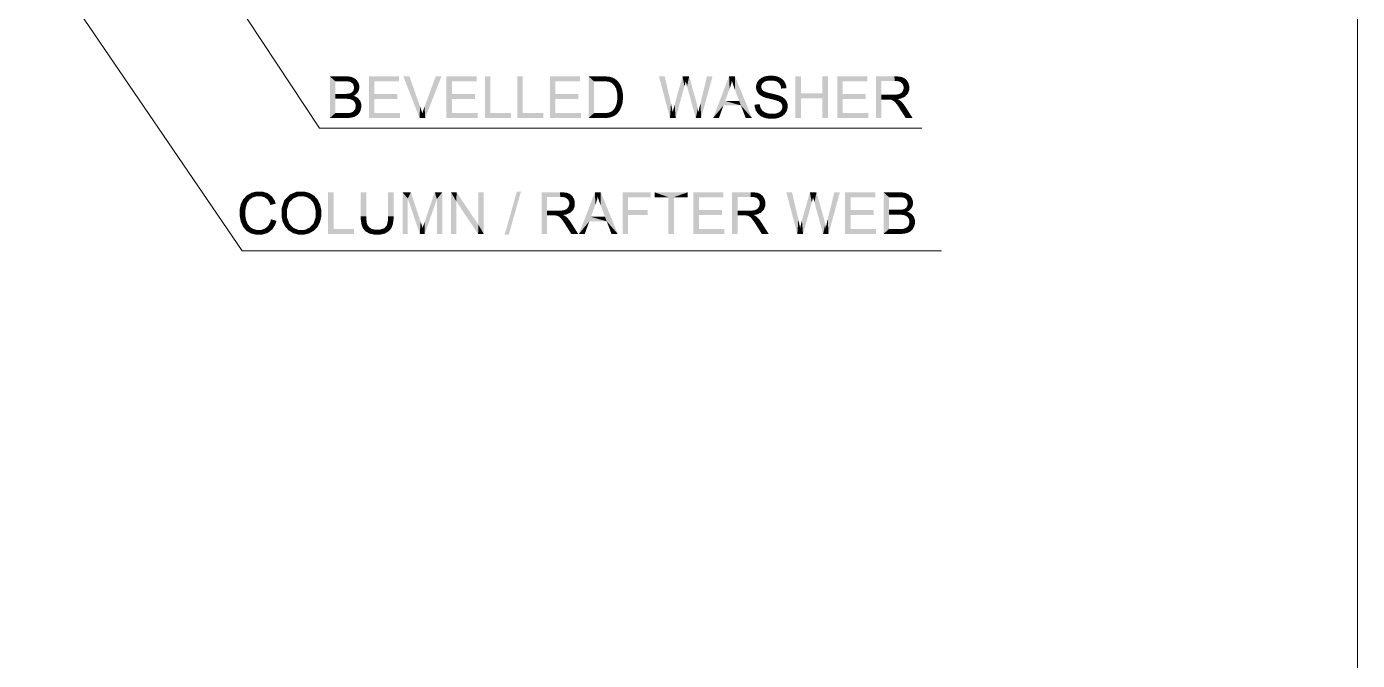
# Model space of a CAD drawing. Header units: millimetres. Extents: x 2 to 579, y 1 to 405.
# Drawn here: x 196.65 to 224.27, y 109.6 to 122.75 of the extents above; entities that cross this region are included whole.
import ezdxf

# ---------------------------------------------------------------- set-up
doc = ezdxf.new("R2010")
doc.units = ezdxf.units.MM
doc.linetypes.add('XKITLINE00', pattern=[0])
doc.layers.add('LinkedObject', color=7, linetype='Continuous', lineweight=0)

# ---------------------------------------------------------------- blocks, each defined once
blk = doc.blocks.new('*A4')
at = {"layer": 'LinkedObject'}
for points in [[(202.941, 121.718), (203.056, 121.253), (202.941, 120.854)], [(203.056, 121.355), (203.056, 121.253), (202.941, 121.718)], [(202.941, 121.718), (203.056, 121.616), (203.056, 121.355)], [(203.229, 121.616), (202.941, 121.718), (203.266, 121.718)], [(203.056, 121.616), (202.941, 121.718), (203.229, 121.616)], [(203.229, 121.616), (203.266, 121.718), (203.275, 121.616)], [(203.266, 121.718), (203.341, 121.61), (203.275, 121.616)], [(203.315, 121.718), (203.341, 121.61), (203.266, 121.718)], [(203.395, 121.705), (203.341, 121.61), (203.315, 121.718)], [(203.341, 121.61), (203.395, 121.705), (203.36, 121.604)], [(203.36, 121.604), (203.395, 121.705), (203.379, 121.598)], [(203.379, 121.598), (203.395, 121.705), (203.425, 121.691)], [(203.425, 121.691), (203.409, 121.575), (203.379, 121.598)], [(203.455, 121.678), (203.409, 121.575), (203.425, 121.691)], [(203.501, 121.638), (203.409, 121.575), (203.455, 121.678)], [(203.518, 121.611), (203.409, 121.575), (203.501, 121.638)], [(203.409, 121.575), (203.518, 121.611), (203.419, 121.559)], [(203.518, 121.611), (203.43, 121.542), (203.419, 121.559)], [(203.43, 121.542), (203.518, 121.611), (203.44, 121.505)], [(203.44, 121.505), (203.518, 121.611), (203.552, 121.497)], [(203.552, 121.526), (203.518, 121.611), (203.535, 121.583)], [(203.552, 121.497), (203.518, 121.611), (203.552, 121.526)], [(203.867, 121.351), (203.753, 120.854), (203.753, 121.718)], [(203.867, 121.351), (203.753, 121.718), (203.867, 121.616)], [(204.377, 121.616), (203.753, 121.718), (204.377, 121.718)], [(203.867, 121.616), (203.753, 121.718), (204.377, 121.616)], [(204.591, 121.718), (204.802, 120.854), (204.467, 121.718)], [(204.815, 121.09), (204.802, 120.854), (204.591, 121.718)], [(205.257, 121.718), (204.907, 121.09), (205.14, 121.718)], [(204.92, 120.854), (204.907, 121.09), (205.257, 121.718)], [(205.476, 121.351), (205.362, 120.854), (205.362, 121.718)], [(205.476, 121.351), (205.362, 121.718), (205.476, 121.616)], [(205.986, 121.616), (205.362, 121.718), (205.986, 121.718)], [(205.476, 121.616), (205.362, 121.718), (205.986, 121.616)], [(206.273, 121.718), (206.159, 120.854), (206.159, 121.718)], [(206.273, 120.956), (206.159, 120.854), (206.273, 121.718)], [(206.944, 121.718), (206.829, 120.854), (206.829, 121.718)], [(206.944, 120.956), (206.829, 120.854), (206.944, 121.718)], [(207.621, 121.351), (207.507, 120.854), (207.507, 121.718)], [(207.621, 121.351), (207.507, 121.718), (207.621, 121.616)], [(208.132, 121.616), (207.507, 121.718), (208.132, 121.718)], [(207.621, 121.616), (207.507, 121.718), (208.132, 121.616)], [(208.31, 121.718), (208.424, 121.616), (208.31, 120.854)], [(208.605, 121.616), (208.31, 121.718), (208.607, 121.718)], [(208.424, 121.616), (208.31, 121.718), (208.605, 121.616)], [(208.31, 120.854), (208.424, 121.616), (208.424, 120.956)], [(208.607, 121.718), (208.656, 121.616), (208.605, 121.616)], [(208.657, 121.718), (208.656, 121.616), (208.607, 121.718)], [(208.657, 121.718), (208.73, 121.607), (208.656, 121.616)], [(208.734, 121.711), (208.73, 121.607), (208.657, 121.718)], [(208.761, 121.705), (208.73, 121.607), (208.734, 121.711)], [(208.761, 121.705), (208.753, 121.598), (208.73, 121.607)], [(208.753, 121.598), (208.761, 121.705), (208.785, 121.586)], [(208.861, 121.666), (208.761, 121.705), (208.798, 121.697)], [(208.887, 121.643), (208.761, 121.705), (208.861, 121.666)], [(208.839, 121.537), (208.761, 121.705), (208.887, 121.643)], [(208.785, 121.586), (208.761, 121.705), (208.839, 121.537)], [(208.887, 121.643), (208.861, 121.5), (208.839, 121.537)], [(208.921, 121.614), (208.861, 121.5), (208.887, 121.643)], [(208.972, 121.541), (208.861, 121.5), (208.921, 121.614)], [(208.861, 121.5), (208.972, 121.541), (208.883, 121.464)], [(208.883, 121.464), (208.972, 121.541), (208.989, 121.496)], [(209.89, 121.718), (210, 120.854), (209.772, 121.718)], [(210.021, 121.151), (210, 120.854), (209.89, 121.718)], [(210.261, 121.718), (210.3, 121.512), (210.096, 121.134)], [(210.3, 121.512), (210.261, 121.718), (210.306, 121.533)], [(210.306, 121.533), (210.261, 121.718), (210.319, 121.583)], [(210.319, 121.583), (210.261, 121.718), (210.327, 121.613)], [(210.398, 121.718), (210.327, 121.613), (210.261, 121.718)], [(210.327, 121.613), (210.398, 121.718), (210.329, 121.604)], [(210.329, 121.604), (210.398, 121.718), (210.343, 121.553)], [(210.343, 121.553), (210.398, 121.718), (210.354, 121.512)], [(210.354, 121.512), (210.398, 121.718), (210.521, 121.28)], [(210.883, 121.718), (210.632, 121.162), (210.768, 121.718)], [(210.647, 120.854), (210.632, 121.162), (210.883, 121.718)], [(211.227, 121.718), (211.238, 121.462), (210.895, 120.854)], [(211.238, 121.462), (211.227, 121.718), (211.253, 121.503)], [(211.253, 121.503), (211.227, 121.718), (211.276, 121.585)], [(211.276, 121.585), (211.227, 121.718), (211.285, 121.627)], [(211.35, 121.718), (211.285, 121.627), (211.227, 121.718)], [(211.285, 121.627), (211.35, 121.718), (211.295, 121.592)], [(211.295, 121.592), (211.35, 121.718), (211.326, 121.502)], [(211.326, 121.502), (211.35, 121.718), (211.346, 121.447)], [(211.346, 121.447), (211.35, 121.718), (211.436, 121.209)], [(211.436, 121.209), (211.35, 121.718), (211.472, 121.115)], [(211.472, 121.115), (211.35, 121.718), (211.702, 120.854)], [(211.825, 121.616), (211.788, 121.494), (211.807, 121.588)], [(211.921, 121.574), (211.788, 121.494), (211.825, 121.616)], [(211.807, 121.588), (211.788, 121.494), (211.788, 121.527)], [(211.898, 121.528), (211.788, 121.494), (211.921, 121.574)], [(211.788, 121.494), (211.898, 121.528), (211.898, 121.502)], [(211.844, 121.645), (211.945, 121.593), (211.825, 121.616)], [(211.825, 121.616), (211.945, 121.593), (211.921, 121.574)], [(211.898, 121.688), (211.945, 121.593), (211.844, 121.645)], [(211.969, 121.612), (211.898, 121.688), (211.933, 121.703)], [(211.945, 121.593), (211.898, 121.688), (211.969, 121.612)], [(211.969, 121.718), (212.044, 121.631), (211.933, 121.703)], [(211.933, 121.703), (212.044, 121.631), (211.969, 121.612)], [(212.048, 121.732), (212.044, 121.631), (211.969, 121.718)], [(212.092, 121.732), (212.044, 121.631), (212.048, 121.732)], [(212.044, 121.631), (212.092, 121.732), (212.096, 121.631)], [(212.092, 121.732), (212.146, 121.631), (212.096, 121.631)], [(212.224, 121.717), (212.092, 121.732), (212.14, 121.732)], [(212.261, 121.701), (212.092, 121.732), (212.224, 121.717)], [(212.221, 121.61), (212.092, 121.732), (212.261, 121.701)], [(212.146, 121.631), (212.092, 121.732), (212.221, 121.61)], [(212.261, 121.701), (212.247, 121.589), (212.221, 121.61)], [(212.298, 121.686), (212.247, 121.589), (212.261, 121.701)], [(212.247, 121.589), (212.298, 121.686), (212.272, 121.568)], [(212.272, 121.568), (212.298, 121.686), (212.374, 121.61)], [(212.374, 121.61), (212.302, 121.506), (212.272, 121.568)], [(212.374, 121.61), (212.298, 121.686), (212.354, 121.64)], [(212.393, 121.58), (212.302, 121.506), (212.374, 121.61)], [(212.415, 121.512), (212.302, 121.506), (212.393, 121.58)], [(212.716, 121.363), (212.602, 120.854), (212.602, 121.718)], [(212.716, 121.363), (212.602, 121.718), (212.716, 121.718)], [(213.279, 121.718), (213.165, 121.363), (213.165, 121.718)], [(213.165, 121.261), (213.165, 121.363), (213.279, 121.718)], [(213.165, 121.261), (213.279, 121.718), (213.279, 120.854)], [(213.585, 121.351), (213.471, 120.854), (213.471, 121.718)], [(213.585, 121.351), (213.471, 121.718), (213.585, 121.616)], [(214.096, 121.616), (213.471, 121.718), (214.096, 121.718)], [(213.585, 121.616), (213.471, 121.718), (214.096, 121.616)], [(214.389, 121.337), (214.275, 120.854), (214.275, 121.718)], [(214.275, 121.718), (214.389, 121.623), (214.389, 121.337)], [(214.662, 121.623), (214.275, 121.718), (214.658, 121.718)], [(214.389, 121.623), (214.275, 121.718), (214.662, 121.623)], [(214.658, 121.718), (214.71, 121.623), (214.662, 121.623)], [(214.803, 121.706), (214.658, 121.718), (214.715, 121.718)], [(214.833, 121.694), (214.658, 121.718), (214.803, 121.706)], [(214.781, 121.603), (214.658, 121.718), (214.833, 121.694)], [(214.71, 121.623), (214.658, 121.718), (214.781, 121.603)], [(214.833, 121.694), (214.803, 121.583), (214.781, 121.603)], [(214.863, 121.683), (214.803, 121.583), (214.833, 121.694)], [(214.803, 121.583), (214.863, 121.683), (214.825, 121.563)], [(214.825, 121.563), (214.863, 121.683), (214.929, 121.612)], [(214.929, 121.612), (214.847, 121.513), (214.825, 121.563)], [(214.947, 121.583), (214.847, 121.513), (214.929, 121.612)], [(214.965, 121.518), (214.847, 121.513), (214.947, 121.583)], [(214.929, 121.612), (214.863, 121.683), (214.911, 121.642)], [(202.941, 120.854), (203.056, 121.253), (203.056, 120.956)], [(203.256, 121.253), (203.056, 121.355), (203.243, 121.355)], [(203.056, 121.253), (203.056, 121.355), (203.256, 121.253)], [(203.297, 121.253), (203.243, 121.355), (203.281, 121.355)], [(203.256, 121.253), (203.243, 121.355), (203.297, 121.253)], [(203.335, 121.36), (203.432, 121.313), (203.281, 121.355)], [(203.281, 121.355), (203.432, 121.313), (203.297, 121.253)], [(203.297, 121.253), (203.432, 121.313), (203.36, 121.246)], [(203.352, 121.365), (203.462, 121.328), (203.335, 121.36)], [(203.432, 121.313), (203.335, 121.36), (203.462, 121.328)], [(203.374, 121.371), (203.462, 121.328), (203.352, 121.365)], [(203.432, 121.313), (203.404, 121.231), (203.36, 121.246)], [(203.407, 121.393), (203.462, 121.328), (203.374, 121.371)], [(203.404, 121.231), (203.432, 121.313), (203.439, 121.206)], [(203.522, 121.392), (203.407, 121.393), (203.429, 121.423)], [(203.507, 121.368), (203.407, 121.393), (203.522, 121.392)], [(203.462, 121.328), (203.407, 121.393), (203.507, 121.368)], [(203.429, 121.423), (203.552, 121.497), (203.522, 121.392)], [(203.44, 121.46), (203.552, 121.497), (203.429, 121.423)], [(203.531, 121.263), (203.432, 121.313), (203.471, 121.302)], [(203.439, 121.206), (203.432, 121.313), (203.531, 121.263)], [(203.439, 121.206), (203.531, 121.263), (203.451, 121.188)], [(203.552, 121.497), (203.44, 121.483), (203.44, 121.505)], [(203.44, 121.483), (203.552, 121.497), (203.44, 121.46)], [(203.451, 121.188), (203.531, 121.263), (203.464, 121.17)], [(203.464, 121.17), (203.531, 121.263), (203.552, 121.235)], [(203.522, 121.392), (203.552, 121.497), (203.537, 121.417)], [(203.537, 121.417), (203.552, 121.497), (203.552, 121.469)], [(203.867, 121.249), (203.753, 120.854), (203.867, 121.351)], [(203.867, 120.956), (203.753, 120.854), (203.867, 121.249)], [(204.345, 121.249), (203.867, 121.351), (204.345, 121.351)], [(203.867, 121.249), (203.867, 121.351), (204.345, 121.249)], [(205.476, 121.249), (205.362, 120.854), (205.476, 121.351)], [(205.476, 120.956), (205.362, 120.854), (205.476, 121.249)], [(205.954, 121.249), (205.476, 121.351), (205.954, 121.351)], [(205.476, 121.249), (205.476, 121.351), (205.954, 121.249)], [(207.621, 121.249), (207.507, 120.854), (207.621, 121.351)], [(207.621, 120.956), (207.507, 120.854), (207.621, 121.249)], [(208.1, 121.249), (207.621, 121.351), (208.1, 121.351)], [(207.621, 121.249), (207.621, 121.351), (208.1, 121.249)], [(208.989, 121.496), (208.906, 121.36), (208.883, 121.464)], [(208.906, 121.243), (209.023, 121.241), (208.894, 121.16)], [(209.006, 121.451), (208.906, 121.36), (208.989, 121.496)], [(209.023, 121.348), (208.906, 121.36), (209.006, 121.451)], [(209.023, 121.29), (208.906, 121.36), (209.023, 121.348)], [(208.906, 121.36), (209.023, 121.29), (208.906, 121.292)], [(209.023, 121.29), (208.906, 121.243), (208.906, 121.292)], [(209.023, 121.241), (208.906, 121.243), (209.023, 121.29)], [(210.096, 121.134), (210.3, 121.512), (210.118, 120.854)], [(210.521, 121.28), (210.535, 120.854), (210.354, 121.512)], [(210.545, 121.199), (210.535, 120.854), (210.521, 121.28)], [(210.895, 120.854), (211.238, 121.462), (211.143, 121.209)], [(211.898, 121.478), (211.788, 121.494), (211.898, 121.502)], [(211.788, 121.494), (211.898, 121.478), (211.788, 121.464)], [(211.788, 121.464), (211.898, 121.478), (211.803, 121.41)], [(211.803, 121.41), (211.898, 121.478), (211.818, 121.386)], [(211.818, 121.386), (211.898, 121.478), (211.915, 121.44)], [(211.915, 121.44), (211.879, 121.322), (211.818, 121.386)], [(211.818, 121.386), (211.879, 121.322), (211.833, 121.362)], [(211.931, 121.425), (211.879, 121.322), (211.915, 121.44)], [(211.879, 121.322), (211.931, 121.425), (211.91, 121.306)], [(211.91, 121.306), (211.931, 121.425), (211.948, 121.41)], [(211.91, 121.306), (211.948, 121.41), (211.934, 121.293)], [(211.934, 121.293), (211.948, 121.41), (212.017, 121.266)], [(212.017, 121.266), (211.948, 121.41), (212.034, 121.379)], [(212.017, 121.266), (212.034, 121.379), (212.077, 121.252)], [(212.077, 121.252), (212.034, 121.379), (212.104, 121.363)], [(212.077, 121.252), (212.104, 121.363), (212.136, 121.238)], [(212.136, 121.238), (212.104, 121.363), (212.173, 121.348)], [(212.136, 121.238), (212.173, 121.348), (212.213, 121.216)], [(212.213, 121.216), (212.173, 121.348), (212.23, 121.21)], [(212.23, 121.21), (212.173, 121.348), (212.258, 121.199)], [(212.269, 121.32), (212.258, 121.199), (212.173, 121.348)], [(212.295, 121.308), (212.258, 121.199), (212.269, 121.32)], [(212.258, 121.199), (212.295, 121.308), (212.297, 121.174)], [(212.297, 121.174), (212.295, 121.308), (212.332, 121.291)], [(212.297, 121.174), (212.332, 121.291), (212.308, 121.159)], [(212.416, 121.474), (212.302, 121.506), (212.415, 121.512)], [(212.302, 121.506), (212.416, 121.474), (212.306, 121.465)], [(212.308, 121.159), (212.332, 121.291), (212.32, 121.144)], [(212.332, 121.291), (212.406, 121.22), (212.32, 121.144)], [(212.406, 121.22), (212.332, 121.291), (212.388, 121.247)], [(212.716, 121.261), (212.602, 120.854), (212.716, 121.363)], [(212.602, 120.854), (212.716, 121.261), (212.716, 120.854)], [(212.716, 121.363), (213.165, 121.261), (212.716, 121.261)], [(213.165, 121.363), (213.165, 121.261), (212.716, 121.363)], [(213.165, 121.261), (213.279, 120.854), (213.165, 120.854)], [(213.585, 121.249), (213.471, 120.854), (213.585, 121.351)], [(213.585, 120.956), (213.471, 120.854), (213.585, 121.249)], [(214.064, 121.249), (213.585, 121.351), (214.064, 121.351)], [(213.585, 121.249), (213.585, 121.351), (214.064, 121.249)], [(214.389, 121.337), (214.389, 121.237), (214.275, 120.854)], [(214.522, 121.237), (214.389, 121.337), (214.635, 121.337)], [(214.389, 121.237), (214.389, 121.337), (214.522, 121.237)], [(214.522, 121.237), (214.635, 121.337), (214.544, 121.237)], [(214.544, 121.237), (214.635, 121.337), (214.576, 121.235)], [(214.576, 121.235), (214.635, 121.337), (214.585, 121.233)], [(214.585, 121.233), (214.635, 121.337), (214.599, 121.23)], [(214.599, 121.23), (214.635, 121.337), (214.625, 121.218)], [(214.625, 121.218), (214.635, 121.337), (214.674, 121.337)], [(214.625, 121.218), (214.674, 121.337), (214.637, 121.21)], [(214.674, 121.337), (214.722, 121.247), (214.637, 121.21)], [(214.637, 121.21), (214.722, 121.247), (214.65, 121.202)], [(214.722, 121.247), (214.679, 121.173), (214.65, 121.202)], [(214.735, 121.345), (214.722, 121.247), (214.674, 121.337)], [(214.745, 121.236), (214.679, 121.173), (214.722, 121.247)], [(214.722, 121.247), (214.735, 121.345), (214.784, 121.255)], [(214.757, 121.353), (214.905, 121.327), (214.735, 121.345)], [(214.876, 121.295), (214.735, 121.345), (214.905, 121.327)], [(214.784, 121.255), (214.735, 121.345), (214.876, 121.295)], [(214.779, 121.361), (214.905, 121.327), (214.757, 121.353)], [(214.905, 121.327), (214.779, 121.361), (214.813, 121.387)], [(214.824, 121.405), (214.905, 121.327), (214.813, 121.387)], [(214.836, 121.423), (214.905, 121.327), (214.824, 121.405)], [(214.836, 121.423), (214.965, 121.482), (214.905, 121.327)], [(214.847, 121.461), (214.965, 121.482), (214.836, 121.423)], [(214.965, 121.482), (214.847, 121.513), (214.965, 121.518)], [(214.847, 121.513), (214.965, 121.482), (214.847, 121.482)], [(214.965, 121.482), (214.847, 121.461), (214.847, 121.482)], [(214.905, 121.327), (214.965, 121.482), (214.935, 121.358)], [(214.935, 121.358), (214.965, 121.482), (214.965, 121.436)], [(203.402, 120.975), (203.505, 120.911), (203.369, 120.963)], [(203.415, 120.983), (203.505, 120.911), (203.402, 120.975)], [(203.505, 120.911), (203.415, 120.983), (203.429, 120.992)], [(203.451, 121.016), (203.524, 120.925), (203.429, 120.992)], [(203.429, 120.992), (203.524, 120.925), (203.505, 120.911)], [(203.568, 120.991), (203.451, 121.016), (203.468, 121.047)], [(203.555, 120.965), (203.451, 121.016), (203.568, 120.991)], [(203.524, 120.925), (203.451, 121.016), (203.555, 120.965)], [(203.552, 121.235), (203.476, 121.128), (203.464, 121.17)], [(203.468, 121.047), (203.594, 121.104), (203.568, 120.991)], [(203.476, 121.084), (203.594, 121.104), (203.468, 121.047)], [(203.573, 121.207), (203.476, 121.128), (203.552, 121.235)], [(203.594, 121.142), (203.476, 121.128), (203.573, 121.207)], [(203.594, 121.104), (203.476, 121.128), (203.594, 121.142)], [(203.476, 121.128), (203.594, 121.104), (203.476, 121.104)], [(203.594, 121.104), (203.476, 121.084), (203.476, 121.104)], [(203.568, 120.991), (203.594, 121.104), (203.581, 121.017)], [(203.581, 121.017), (203.594, 121.104), (203.594, 121.074)], [(204.829, 121.052), (204.802, 120.854), (204.815, 121.09)], [(204.852, 120.981), (204.802, 120.854), (204.829, 121.052)], [(204.861, 120.948), (204.802, 120.854), (204.852, 120.981)], [(204.871, 120.984), (204.92, 120.854), (204.861, 120.948)], [(204.894, 121.054), (204.92, 120.854), (204.871, 120.984)], [(204.907, 121.09), (204.92, 120.854), (204.894, 121.054)], [(208.742, 120.971), (208.76, 120.868), (208.718, 120.964)], [(208.766, 120.979), (208.76, 120.868), (208.742, 120.971)], [(208.76, 120.868), (208.766, 120.979), (208.79, 120.876)], [(208.863, 120.912), (208.766, 120.979), (208.805, 121.002)], [(208.841, 120.897), (208.766, 120.979), (208.863, 120.912)], [(208.79, 120.876), (208.766, 120.979), (208.841, 120.897)], [(208.82, 121.016), (208.884, 120.926), (208.805, 121.002)], [(208.805, 121.002), (208.884, 120.926), (208.863, 120.912)], [(208.941, 120.99), (208.82, 121.016), (208.84, 121.037)], [(208.923, 120.965), (208.82, 121.016), (208.941, 120.99)], [(208.884, 120.926), (208.82, 121.016), (208.923, 120.965)], [(208.84, 121.037), (209, 121.116), (208.941, 120.99)], [(208.872, 121.091), (209, 121.116), (208.84, 121.037)], [(208.883, 121.126), (209, 121.116), (208.872, 121.091)], [(209, 121.116), (208.883, 121.126), (208.894, 121.16)], [(208.894, 121.16), (209.023, 121.241), (209, 121.116)], [(208.941, 120.99), (209, 121.116), (208.959, 121.015)], [(208.959, 121.015), (209, 121.116), (208.989, 121.078)], [(209, 121.116), (209.023, 121.241), (209.012, 121.154)], [(210.031, 121.107), (210, 120.854), (210.021, 121.151)], [(210.049, 121.018), (210, 120.854), (210.031, 121.107)], [(210.057, 120.974), (210, 120.854), (210.049, 121.018)], [(210.057, 120.974), (210.118, 120.854), (210, 120.854)], [(210.074, 121.044), (210.118, 120.854), (210.057, 120.974)], [(210.093, 121.123), (210.118, 120.854), (210.074, 121.044)], [(210.096, 121.134), (210.118, 120.854), (210.093, 121.123)], [(210.578, 121.046), (210.535, 120.854), (210.545, 121.199)], [(210.589, 120.974), (210.535, 120.854), (210.578, 121.046)], [(210.589, 120.974), (210.647, 120.854), (210.535, 120.854)], [(210.598, 121.015), (210.647, 120.854), (210.589, 120.974)], [(210.619, 121.109), (210.647, 120.854), (210.598, 121.015)], [(210.632, 121.162), (210.647, 120.854), (210.619, 121.109)], [(211.11, 121.115), (210.895, 120.854), (211.143, 121.209)], [(210.895, 120.854), (211.11, 121.115), (211.016, 120.854)], [(211.143, 121.209), (211.472, 121.115), (211.11, 121.115)], [(211.436, 121.209), (211.472, 121.115), (211.143, 121.209)], [(211.472, 121.115), (211.702, 120.854), (211.572, 120.854)], [(211.868, 121.108), (211.756, 121.131), (211.864, 121.14)], [(211.756, 121.131), (211.803, 120.976), (211.757, 121.088)], [(211.868, 121.108), (211.803, 120.976), (211.756, 121.131)], [(211.757, 121.088), (211.803, 120.976), (211.781, 121.01)], [(211.886, 121.055), (211.803, 120.976), (211.868, 121.108)], [(211.803, 120.976), (211.886, 121.055), (211.826, 120.942)], [(211.826, 120.942), (211.886, 121.055), (211.888, 120.89)], [(211.9, 121.034), (211.888, 120.89), (211.886, 121.055)], [(211.914, 121.013), (211.888, 120.89), (211.9, 121.034)], [(211.914, 121.013), (211.927, 120.873), (211.888, 120.89)], [(211.957, 120.979), (211.927, 120.873), (211.914, 121.013)], [(211.927, 120.873), (211.957, 120.979), (211.967, 120.856)], [(211.986, 120.967), (211.967, 120.856), (211.957, 120.979)], [(212.016, 120.954), (211.967, 120.856), (211.986, 120.967)], [(212.259, 120.97), (212.383, 120.937), (212.234, 120.96)], [(212.296, 120.997), (212.403, 120.968), (212.259, 120.97)], [(212.259, 120.97), (212.403, 120.968), (212.383, 120.937)], [(212.308, 121.014), (212.422, 120.998), (212.296, 120.997)], [(212.403, 120.968), (212.296, 120.997), (212.422, 120.998)], [(212.32, 121.031), (212.422, 120.998), (212.308, 121.014)], [(212.32, 121.144), (212.406, 121.22), (212.332, 121.108)], [(212.32, 121.031), (212.442, 121.097), (212.422, 120.998)], [(212.332, 121.068), (212.442, 121.097), (212.32, 121.031)], [(212.332, 121.108), (212.406, 121.22), (212.424, 121.194)], [(212.332, 121.108), (212.424, 121.194), (212.332, 121.088)], [(212.332, 121.088), (212.424, 121.194), (212.332, 121.068)], [(212.424, 121.194), (212.442, 121.097), (212.332, 121.068)], [(212.422, 120.998), (212.442, 121.097), (212.442, 121.063)], [(212.442, 121.097), (212.424, 121.194), (212.442, 121.132)], [(214.275, 120.854), (214.389, 121.237), (214.389, 120.854)], [(214.679, 121.173), (214.745, 121.236), (214.695, 121.152)], [(214.695, 121.152), (214.745, 121.236), (214.712, 121.132)], [(214.712, 121.132), (214.745, 121.236), (214.791, 121.204)], [(214.791, 121.204), (214.753, 121.072), (214.712, 121.132)], [(214.791, 121.204), (214.745, 121.236), (214.779, 121.214)], [(214.816, 121.181), (214.753, 121.072), (214.791, 121.204)], [(214.863, 121.123), (214.753, 121.072), (214.816, 121.181)], [(214.753, 121.072), (214.863, 121.123), (214.778, 121.033)], [(214.778, 121.033), (214.863, 121.123), (214.885, 121.089)], [(214.778, 121.033), (214.885, 121.089), (214.892, 120.854)], [(214.892, 120.854), (214.885, 121.089), (215.035, 120.854)], [(203.056, 120.956), (203.271, 120.854), (202.941, 120.854)], [(203.271, 120.956), (203.271, 120.854), (203.056, 120.956)], [(203.271, 120.956), (203.312, 120.854), (203.271, 120.854)], [(203.299, 120.956), (203.312, 120.854), (203.271, 120.956)], [(203.338, 120.958), (203.382, 120.861), (203.299, 120.956)], [(203.299, 120.956), (203.382, 120.861), (203.312, 120.854)], [(203.349, 120.96), (203.382, 120.861), (203.338, 120.958)], [(203.41, 120.868), (203.349, 120.96), (203.369, 120.963)], [(203.382, 120.861), (203.349, 120.96), (203.41, 120.868)], [(203.369, 120.963), (203.505, 120.911), (203.41, 120.868)], [(203.41, 120.868), (203.505, 120.911), (203.439, 120.875)], [(203.439, 120.875), (203.505, 120.911), (203.486, 120.897)], [(203.753, 120.854), (203.867, 120.956), (204.397, 120.854)], [(204.397, 120.854), (203.867, 120.956), (204.397, 120.956)], [(204.802, 120.854), (204.861, 120.948), (204.92, 120.854)], [(205.362, 120.854), (205.476, 120.956), (206.006, 120.854)], [(206.006, 120.854), (205.476, 120.956), (206.006, 120.956)], [(206.159, 120.854), (206.273, 120.956), (206.698, 120.854)], [(206.698, 120.854), (206.273, 120.956), (206.698, 120.956)], [(206.829, 120.854), (206.944, 120.956), (207.369, 120.854)], [(207.369, 120.854), (206.944, 120.956), (207.369, 120.956)], [(207.507, 120.854), (207.621, 120.956), (208.151, 120.854)], [(208.151, 120.854), (207.621, 120.956), (208.151, 120.956)], [(208.424, 120.956), (208.621, 120.854), (208.31, 120.854)], [(208.608, 120.956), (208.621, 120.854), (208.424, 120.956)], [(208.608, 120.956), (208.66, 120.854), (208.621, 120.854)], [(208.651, 120.956), (208.66, 120.854), (208.608, 120.956)], [(208.76, 120.868), (208.651, 120.956), (208.718, 120.964)], [(208.73, 120.861), (208.651, 120.956), (208.76, 120.868)], [(208.66, 120.854), (208.651, 120.956), (208.73, 120.861)], [(212.016, 120.954), (212.065, 120.839), (211.967, 120.856)], [(212.082, 120.941), (212.065, 120.839), (212.016, 120.954)], [(212.082, 120.941), (212.123, 120.839), (212.065, 120.839)], [(212.118, 120.941), (212.123, 120.839), (212.082, 120.941)], [(212.118, 120.941), (212.17, 120.839), (212.123, 120.839)], [(212.151, 120.941), (212.17, 120.839), (212.118, 120.941)], [(212.209, 120.951), (212.289, 120.873), (212.151, 120.941)], [(212.151, 120.941), (212.289, 120.873), (212.17, 120.839)], [(212.17, 120.839), (212.289, 120.873), (212.253, 120.856)], [(212.234, 120.96), (212.383, 120.937), (212.209, 120.951)], [(212.326, 120.89), (212.209, 120.951), (212.383, 120.937)], [(212.289, 120.873), (212.209, 120.951), (212.326, 120.89)], [(213.471, 120.854), (213.585, 120.956), (214.116, 120.854)], [(214.116, 120.854), (213.585, 120.956), (214.116, 120.956)], [(201.42, 119.328), (201.424, 119.23), (201.315, 119.302)], [(201.477, 119.328), (201.424, 119.23), (201.42, 119.328)], [(201.424, 119.23), (201.477, 119.328), (201.474, 119.23)], [(201.477, 119.328), (201.518, 119.23), (201.474, 119.23)], [(201.65, 119.295), (201.477, 119.328), (201.541, 119.328)], [(201.694, 119.262), (201.477, 119.328), (201.65, 119.295)], [(201.589, 119.209), (201.477, 119.328), (201.694, 119.262)], [(201.518, 119.23), (201.477, 119.328), (201.589, 119.209)], [(202.26, 119.328), (202.053, 119.206), (202.111, 119.267)], [(202.351, 119.328), (202.053, 119.206), (202.26, 119.328)], [(202.291, 119.23), (202.053, 119.206), (202.351, 119.328)], [(202.291, 119.23), (202.351, 119.328), (202.352, 119.23)], [(202.351, 119.328), (202.394, 119.23), (202.352, 119.23)], [(202.519, 119.299), (202.351, 119.328), (202.411, 119.328)], [(202.567, 119.271), (202.351, 119.328), (202.519, 119.299)], [(202.472, 119.208), (202.351, 119.328), (202.567, 119.271)], [(202.394, 119.23), (202.351, 119.328), (202.472, 119.208)], [(203.02, 119.313), (202.906, 118.449), (202.906, 119.313)], [(203.02, 118.551), (202.906, 118.449), (203.02, 119.313)], [(203.698, 119.313), (203.583, 118.814), (203.583, 119.313)], [(203.698, 118.815), (203.583, 118.814), (203.698, 119.313)], [(204.263, 119.313), (204.149, 118.815), (204.149, 119.313)], [(204.263, 118.814), (204.149, 118.815), (204.263, 119.313)], [(204.449, 119.313), (204.559, 119.185), (204.449, 118.449)], [(204.559, 119.185), (204.449, 119.313), (204.621, 119.313)], [(204.559, 119.185), (204.621, 119.313), (204.808, 118.449)], [(204.808, 118.449), (204.621, 119.313), (204.825, 118.702)], [(205.12, 119.313), (205.163, 119.173), (204.912, 118.713)], [(205.273, 119.313), (205.163, 119.173), (205.12, 119.313)], [(205.163, 118.449), (205.273, 119.313), (205.273, 118.449)], [(205.163, 119.173), (205.273, 119.313), (205.163, 118.449)], [(205.456, 119.313), (205.565, 119.128), (205.456, 118.449)], [(205.565, 119.128), (205.456, 119.313), (205.573, 119.313)], [(205.565, 119.128), (205.573, 119.313), (206.018, 118.449)], [(206.018, 118.449), (205.573, 119.313), (206.026, 118.635)], [(206.136, 119.313), (206.026, 118.635), (206.026, 119.313)], [(206.136, 118.449), (206.026, 118.635), (206.136, 119.313)], [(206.906, 119.327), (206.57, 118.435), (206.821, 119.327)], [(206.656, 118.435), (206.57, 118.435), (206.906, 119.327)], [(207.45, 118.932), (207.336, 118.449), (207.336, 119.313)], [(207.336, 119.313), (207.45, 119.218), (207.45, 118.932)], [(207.723, 119.218), (207.336, 119.313), (207.718, 119.313)], [(207.45, 119.218), (207.336, 119.313), (207.723, 119.218)], [(207.718, 119.313), (207.771, 119.218), (207.723, 119.218)], [(207.864, 119.302), (207.718, 119.313), (207.776, 119.313)], [(207.894, 119.29), (207.718, 119.313), (207.864, 119.302)], [(207.841, 119.199), (207.718, 119.313), (207.894, 119.29)], [(207.771, 119.218), (207.718, 119.313), (207.841, 119.199)], [(208.442, 119.313), (208.453, 119.057), (208.11, 118.449)], [(208.453, 119.057), (208.442, 119.313), (208.468, 119.098)], [(208.468, 119.098), (208.442, 119.313), (208.492, 119.181)], [(208.492, 119.181), (208.442, 119.313), (208.5, 119.223)], [(208.565, 119.313), (208.5, 119.223), (208.442, 119.313)], [(208.5, 119.223), (208.565, 119.313), (208.51, 119.187)], [(208.51, 119.187), (208.565, 119.313), (208.541, 119.097)], [(208.541, 119.097), (208.565, 119.313), (208.561, 119.043)], [(208.561, 119.043), (208.565, 119.313), (208.652, 118.804)], [(208.652, 118.804), (208.565, 119.313), (208.687, 118.711)], [(208.687, 118.711), (208.565, 119.313), (208.917, 118.449)], [(209.129, 118.944), (209.015, 118.449), (209.015, 119.313)], [(209.129, 118.944), (209.015, 119.313), (209.129, 119.211)], [(209.598, 119.211), (209.015, 119.313), (209.598, 119.313)], [(209.129, 119.211), (209.015, 119.313), (209.598, 119.211)], [(209.682, 119.313), (209.966, 119.211), (209.682, 119.211)], [(210.08, 119.211), (209.966, 119.211), (209.682, 119.313)], [(210.08, 119.211), (209.682, 119.313), (210.366, 119.313)], [(210.08, 119.211), (210.366, 119.313), (210.366, 119.211)], [(210.599, 118.947), (210.485, 118.449), (210.485, 119.313)], [(210.599, 118.947), (210.485, 119.313), (210.599, 119.211)], [(211.11, 119.211), (210.485, 119.313), (211.11, 119.313)], [(210.599, 119.211), (210.485, 119.313), (211.11, 119.211)], [(211.404, 118.932), (211.289, 118.449), (211.289, 119.313)], [(211.289, 119.313), (211.404, 119.218), (211.404, 118.932)], [(211.677, 119.218), (211.289, 119.313), (211.672, 119.313)], [(211.404, 119.218), (211.289, 119.313), (211.677, 119.218)], [(211.672, 119.313), (211.725, 119.218), (211.677, 119.218)], [(211.817, 119.302), (211.672, 119.313), (211.729, 119.313)], [(211.847, 119.29), (211.672, 119.313), (211.817, 119.302)], [(211.795, 119.199), (211.672, 119.313), (211.847, 119.29)], [(211.725, 119.218), (211.672, 119.313), (211.795, 119.199)], [(212.533, 119.313), (212.643, 118.449), (212.415, 119.313)], [(212.664, 118.747), (212.643, 118.449), (212.533, 119.313)], [(212.904, 119.313), (212.943, 119.107), (212.739, 118.73)], [(212.943, 119.107), (212.904, 119.313), (212.949, 119.128)], [(212.949, 119.128), (212.904, 119.313), (212.962, 119.179)], [(212.962, 119.179), (212.904, 119.313), (212.97, 119.209)], [(213.041, 119.313), (212.97, 119.209), (212.904, 119.313)], [(212.97, 119.209), (213.041, 119.313), (212.972, 119.199)], [(212.972, 119.199), (213.041, 119.313), (212.986, 119.149)], [(212.986, 119.149), (213.041, 119.313), (212.997, 119.107)], [(212.997, 119.107), (213.041, 119.313), (213.164, 118.876)], [(213.526, 119.313), (213.275, 118.758), (213.411, 119.313)], [(213.29, 118.449), (213.275, 118.758), (213.526, 119.313)], [(213.748, 118.947), (213.634, 118.449), (213.634, 119.313)], [(213.748, 118.947), (213.634, 119.313), (213.748, 119.211)], [(214.259, 119.211), (213.634, 119.313), (214.259, 119.313)], [(213.748, 119.211), (213.634, 119.313), (214.259, 119.211)], [(214.432, 119.313), (214.546, 118.849), (214.432, 118.449)], [(214.546, 118.95), (214.546, 118.849), (214.432, 119.313)], [(214.432, 119.313), (214.546, 119.211), (214.546, 118.95)], [(214.719, 119.211), (214.432, 119.313), (214.756, 119.313)], [(214.546, 119.211), (214.432, 119.313), (214.719, 119.211)], [(214.719, 119.211), (214.756, 119.313), (214.766, 119.211)], [(214.756, 119.313), (214.831, 119.205), (214.766, 119.211)], [(214.806, 119.313), (214.831, 119.205), (214.756, 119.313)], [(214.885, 119.3), (214.831, 119.205), (214.806, 119.313)], [(201.2, 119.014), (201.069, 118.955), (201.095, 119.073)], [(201.214, 119.054), (201.095, 119.073), (201.121, 119.123)], [(201.2, 119.014), (201.095, 119.073), (201.214, 119.054)], [(201.147, 119.173), (201.274, 119.159), (201.121, 119.123)], [(201.121, 119.123), (201.274, 119.159), (201.227, 119.095)], [(201.214, 119.054), (201.121, 119.123), (201.227, 119.095)], [(201.22, 119.25), (201.274, 119.159), (201.147, 119.173)], [(201.267, 119.276), (201.274, 119.159), (201.22, 119.25)], [(201.315, 119.302), (201.424, 119.23), (201.267, 119.276)], [(201.267, 119.276), (201.424, 119.23), (201.341, 119.207)], [(201.274, 119.159), (201.267, 119.276), (201.308, 119.183)], [(201.308, 119.183), (201.267, 119.276), (201.341, 119.207)], [(201.589, 119.209), (201.694, 119.262), (201.618, 119.187)], [(201.694, 119.262), (201.647, 119.166), (201.618, 119.187)], [(201.647, 119.166), (201.694, 119.262), (201.69, 119.097)], [(201.69, 119.097), (201.694, 119.262), (201.817, 119.077)], [(201.69, 119.097), (201.817, 119.077), (201.705, 119.05)], [(201.8, 119.136), (201.694, 119.262), (201.739, 119.229)], [(201.817, 119.077), (201.694, 119.262), (201.8, 119.136)], [(202.053, 119.206), (201.938, 118.87), (201.995, 119.146)], [(202.099, 119.105), (201.938, 118.87), (202.053, 119.206)], [(201.995, 119.146), (201.938, 118.87), (201.938, 118.977)], [(202.055, 118.965), (201.938, 118.87), (202.099, 119.105)], [(202.186, 119.188), (202.053, 119.206), (202.291, 119.23)], [(202.053, 119.206), (202.186, 119.188), (202.143, 119.146)], [(202.099, 119.105), (202.053, 119.206), (202.143, 119.146)], [(202.472, 119.208), (202.567, 119.271), (202.506, 119.186)], [(202.567, 119.271), (202.54, 119.165), (202.506, 119.186)], [(202.54, 119.165), (202.567, 119.271), (202.593, 119.104)], [(202.688, 119.163), (202.567, 119.271), (202.615, 119.242)], [(202.713, 119.112), (202.567, 119.271), (202.688, 119.163)], [(202.593, 119.104), (202.567, 119.271), (202.713, 119.112)], [(202.593, 119.104), (202.713, 119.112), (202.61, 119.064)], [(202.713, 119.112), (202.628, 119.025), (202.61, 119.064)], [(202.628, 119.025), (202.713, 119.112), (202.646, 118.933)], [(202.646, 118.933), (202.713, 119.112), (202.764, 118.945)], [(202.764, 118.945), (202.713, 119.112), (202.738, 119.061)], [(204.449, 118.449), (204.559, 119.185), (204.559, 118.449)], [(204.912, 118.713), (205.163, 119.173), (204.911, 118.449)], [(205.456, 118.449), (205.565, 119.128), (205.565, 118.449)], [(207.894, 119.29), (207.863, 119.179), (207.841, 119.199)], [(207.924, 119.278), (207.863, 119.179), (207.894, 119.29)], [(207.863, 119.179), (207.924, 119.278), (207.886, 119.159)], [(207.886, 119.159), (207.924, 119.278), (207.989, 119.208)], [(207.989, 119.208), (207.908, 119.109), (207.886, 119.159)], [(207.896, 119.018), (208.025, 119.078), (207.966, 118.923)], [(207.908, 119.057), (208.025, 119.078), (207.896, 119.018)], [(208.007, 119.178), (207.908, 119.109), (207.989, 119.208)], [(208.025, 119.113), (207.908, 119.109), (208.007, 119.178)], [(208.025, 119.078), (207.908, 119.109), (208.025, 119.113)], [(207.908, 119.109), (208.025, 119.078), (207.908, 119.078)], [(208.025, 119.078), (207.908, 119.057), (207.908, 119.078)], [(207.989, 119.208), (207.924, 119.278), (207.971, 119.237)], [(207.966, 118.923), (208.025, 119.078), (207.996, 118.954)], [(207.996, 118.954), (208.025, 119.078), (208.025, 119.032)], [(208.11, 118.449), (208.453, 119.057), (208.358, 118.804)], [(209.966, 118.449), (210.08, 119.211), (210.08, 118.449)], [(209.966, 119.211), (210.08, 119.211), (209.966, 118.449)], [(211.847, 119.29), (211.817, 119.179), (211.795, 119.199)], [(211.877, 119.278), (211.817, 119.179), (211.847, 119.29)], [(211.817, 119.179), (211.877, 119.278), (211.839, 119.159)], [(211.839, 119.159), (211.877, 119.278), (211.943, 119.208)], [(211.943, 119.208), (211.861, 119.109), (211.839, 119.159)], [(211.85, 119.018), (211.979, 119.078), (211.92, 118.923)], [(211.861, 119.057), (211.979, 119.078), (211.85, 119.018)], [(211.961, 119.178), (211.861, 119.109), (211.943, 119.208)], [(211.979, 119.113), (211.861, 119.109), (211.961, 119.178)], [(211.979, 119.078), (211.861, 119.109), (211.979, 119.113)], [(211.861, 119.109), (211.979, 119.078), (211.861, 119.078)], [(211.979, 119.078), (211.861, 119.057), (211.861, 119.078)], [(211.943, 119.208), (211.877, 119.278), (211.925, 119.237)], [(211.92, 118.923), (211.979, 119.078), (211.949, 118.954)], [(211.949, 118.954), (211.979, 119.078), (211.979, 119.032)], [(212.739, 118.73), (212.943, 119.107), (212.761, 118.449)], [(213.164, 118.876), (213.178, 118.449), (212.997, 119.107)], [(214.831, 119.205), (214.885, 119.3), (214.851, 119.199)], [(214.851, 119.199), (214.885, 119.3), (214.87, 119.193)], [(214.87, 119.193), (214.885, 119.3), (214.915, 119.287)], [(214.915, 119.287), (214.899, 119.171), (214.87, 119.193)], [(214.945, 119.274), (214.899, 119.171), (214.915, 119.287)], [(214.992, 119.234), (214.899, 119.171), (214.945, 119.274)], [(215.009, 119.206), (214.899, 119.171), (214.992, 119.234)], [(214.899, 119.171), (215.009, 119.206), (214.91, 119.155)], [(215.009, 119.206), (214.92, 119.138), (214.91, 119.155)], [(214.919, 119.019), (215.043, 119.092), (215.013, 118.988)], [(214.93, 119.056), (215.043, 119.092), (214.919, 119.019)], [(214.92, 119.138), (215.009, 119.206), (214.93, 119.1)], [(214.93, 119.1), (215.009, 119.206), (215.043, 119.092)], [(215.043, 119.092), (214.93, 119.079), (214.93, 119.1)], [(214.93, 119.079), (215.043, 119.092), (214.93, 119.056)], [(215.043, 119.122), (215.009, 119.206), (215.026, 119.179)], [(215.043, 119.092), (215.009, 119.206), (215.043, 119.122)], [(215.013, 118.988), (215.043, 119.092), (215.028, 119.012)], [(215.028, 119.012), (215.043, 119.092), (215.043, 119.065)], [(201.187, 118.931), (201.069, 118.955), (201.2, 119.014)], [(201.069, 118.955), (201.187, 118.931), (201.069, 118.888)], [(201.069, 118.888), (201.187, 118.931), (201.187, 118.888)], [(201.187, 118.888), (201.069, 118.826), (201.069, 118.888)], [(201.187, 118.833), (201.069, 118.826), (201.187, 118.888)], [(201.187, 118.833), (201.115, 118.656), (201.069, 118.826)], [(201.069, 118.826), (201.115, 118.656), (201.092, 118.71)], [(201.203, 118.737), (201.115, 118.656), (201.187, 118.833)], [(201.938, 118.87), (202.055, 118.965), (202.055, 118.868)], [(201.938, 118.87), (202.055, 118.79), (201.938, 118.813)], [(202.055, 118.79), (201.938, 118.87), (202.055, 118.868)], [(201.938, 118.813), (202.055, 118.79), (201.962, 118.705)], [(201.962, 118.705), (202.055, 118.79), (201.987, 118.654)], [(201.987, 118.654), (202.055, 118.79), (202.097, 118.667)], [(202.604, 118.668), (202.764, 118.88), (202.711, 118.645)], [(202.646, 118.797), (202.764, 118.88), (202.604, 118.668)], [(202.646, 118.88), (202.764, 118.945), (202.764, 118.88)], [(202.646, 118.933), (202.764, 118.945), (202.646, 118.88)], [(202.764, 118.88), (202.646, 118.797), (202.646, 118.88)], [(202.711, 118.645), (202.764, 118.88), (202.737, 118.697)], [(202.737, 118.697), (202.764, 118.88), (202.764, 118.814)], [(203.698, 118.815), (203.583, 118.746), (203.583, 118.814)], [(203.698, 118.758), (203.583, 118.746), (203.698, 118.815)], [(203.698, 118.758), (203.616, 118.598), (203.583, 118.746)], [(203.708, 118.675), (203.616, 118.598), (203.698, 118.758)], [(204.122, 118.623), (204.263, 118.814), (204.233, 118.607)], [(204.149, 118.733), (204.263, 118.814), (204.122, 118.623)], [(204.263, 118.814), (204.149, 118.733), (204.149, 118.815)], [(204.233, 118.607), (204.263, 118.814), (204.248, 118.646)], [(204.248, 118.646), (204.263, 118.814), (204.263, 118.749)], [(207.45, 118.932), (207.45, 118.833), (207.336, 118.449)], [(207.336, 118.449), (207.45, 118.833), (207.45, 118.449)], [(207.582, 118.833), (207.45, 118.932), (207.695, 118.932)], [(207.45, 118.833), (207.45, 118.932), (207.582, 118.833)], [(207.582, 118.833), (207.695, 118.932), (207.604, 118.833)], [(207.604, 118.833), (207.695, 118.932), (207.636, 118.831)], [(207.636, 118.831), (207.695, 118.932), (207.646, 118.829)], [(207.646, 118.829), (207.695, 118.932), (207.659, 118.826)], [(207.659, 118.826), (207.695, 118.932), (207.685, 118.814)], [(207.685, 118.814), (207.695, 118.932), (207.734, 118.932)], [(207.685, 118.814), (207.734, 118.932), (207.698, 118.806)], [(207.734, 118.932), (207.782, 118.842), (207.698, 118.806)], [(207.698, 118.806), (207.782, 118.842), (207.711, 118.798)], [(207.782, 118.842), (207.74, 118.769), (207.711, 118.798)], [(207.796, 118.94), (207.782, 118.842), (207.734, 118.932)], [(207.805, 118.832), (207.74, 118.769), (207.782, 118.842)], [(207.74, 118.769), (207.805, 118.832), (207.756, 118.748)], [(207.756, 118.748), (207.805, 118.832), (207.772, 118.728)], [(207.772, 118.728), (207.805, 118.832), (207.851, 118.799)], [(207.851, 118.799), (207.813, 118.668), (207.772, 118.728)], [(207.782, 118.842), (207.796, 118.94), (207.844, 118.851)], [(207.818, 118.949), (207.966, 118.923), (207.796, 118.94)], [(207.936, 118.891), (207.796, 118.94), (207.966, 118.923)], [(207.844, 118.851), (207.796, 118.94), (207.936, 118.891)], [(207.851, 118.799), (207.805, 118.832), (207.839, 118.81)], [(207.876, 118.776), (207.813, 118.668), (207.851, 118.799)], [(207.923, 118.719), (207.813, 118.668), (207.876, 118.776)], [(207.84, 118.957), (207.966, 118.923), (207.818, 118.949)], [(207.966, 118.923), (207.84, 118.957), (207.873, 118.983)], [(207.885, 119), (207.966, 118.923), (207.873, 118.983)], [(207.896, 119.018), (207.966, 118.923), (207.885, 119)], [(208.326, 118.711), (208.11, 118.449), (208.358, 118.804)], [(208.358, 118.804), (208.687, 118.711), (208.326, 118.711)], [(208.652, 118.804), (208.687, 118.711), (208.358, 118.804)], [(209.129, 118.842), (209.015, 118.449), (209.129, 118.944)], [(209.015, 118.449), (209.129, 118.842), (209.129, 118.449)], [(209.535, 118.842), (209.129, 118.944), (209.535, 118.944)], [(209.129, 118.842), (209.129, 118.944), (209.535, 118.842)], [(210.599, 118.845), (210.485, 118.449), (210.599, 118.947)], [(210.599, 118.551), (210.485, 118.449), (210.599, 118.845)], [(211.078, 118.845), (210.599, 118.947), (211.078, 118.947)], [(210.599, 118.845), (210.599, 118.947), (211.078, 118.845)], [(211.404, 118.932), (211.404, 118.833), (211.289, 118.449)], [(211.289, 118.449), (211.404, 118.833), (211.404, 118.449)], [(211.536, 118.833), (211.404, 118.932), (211.649, 118.932)], [(211.404, 118.833), (211.404, 118.932), (211.536, 118.833)], [(211.536, 118.833), (211.649, 118.932), (211.558, 118.833)], [(211.558, 118.833), (211.649, 118.932), (211.59, 118.831)], [(211.59, 118.831), (211.649, 118.932), (211.599, 118.829)], [(211.599, 118.829), (211.649, 118.932), (211.613, 118.826)], [(211.613, 118.826), (211.649, 118.932), (211.639, 118.814)], [(211.639, 118.814), (211.649, 118.932), (211.688, 118.932)], [(211.639, 118.814), (211.688, 118.932), (211.652, 118.806)], [(211.688, 118.932), (211.736, 118.842), (211.652, 118.806)], [(211.652, 118.806), (211.736, 118.842), (211.664, 118.798)], [(211.736, 118.842), (211.693, 118.769), (211.664, 118.798)], [(211.749, 118.94), (211.736, 118.842), (211.688, 118.932)], [(211.759, 118.832), (211.693, 118.769), (211.736, 118.842)], [(211.693, 118.769), (211.759, 118.832), (211.709, 118.748)], [(211.709, 118.748), (211.759, 118.832), (211.726, 118.728)], [(211.726, 118.728), (211.759, 118.832), (211.805, 118.799)], [(211.805, 118.799), (211.767, 118.668), (211.726, 118.728)], [(211.736, 118.842), (211.749, 118.94), (211.798, 118.851)], [(211.771, 118.949), (211.92, 118.923), (211.749, 118.94)], [(211.89, 118.891), (211.749, 118.94), (211.92, 118.923)], [(211.798, 118.851), (211.749, 118.94), (211.89, 118.891)], [(211.805, 118.799), (211.759, 118.832), (211.793, 118.81)], [(211.83, 118.776), (211.767, 118.668), (211.805, 118.799)], [(211.877, 118.719), (211.767, 118.668), (211.83, 118.776)], [(211.793, 118.957), (211.92, 118.923), (211.771, 118.949)], [(211.92, 118.923), (211.793, 118.957), (211.827, 118.983)], [(211.838, 119), (211.92, 118.923), (211.827, 118.983)], [(211.85, 119.018), (211.92, 118.923), (211.838, 119)], [(213.188, 118.794), (213.178, 118.449), (213.164, 118.876)], [(213.221, 118.642), (213.178, 118.449), (213.188, 118.794)], [(213.275, 118.758), (213.29, 118.449), (213.262, 118.705)], [(213.748, 118.845), (213.634, 118.449), (213.748, 118.947)], [(213.748, 118.551), (213.634, 118.449), (213.748, 118.845)], [(214.227, 118.845), (213.748, 118.947), (214.227, 118.947)], [(213.748, 118.845), (213.748, 118.947), (214.227, 118.845)], [(214.432, 118.449), (214.546, 118.849), (214.546, 118.551)], [(214.746, 118.849), (214.546, 118.95), (214.733, 118.95)], [(214.546, 118.849), (214.546, 118.95), (214.746, 118.849)], [(214.787, 118.849), (214.733, 118.95), (214.771, 118.95)], [(214.746, 118.849), (214.733, 118.95), (214.787, 118.849)], [(214.826, 118.955), (214.922, 118.909), (214.771, 118.95)], [(214.771, 118.95), (214.922, 118.909), (214.787, 118.849)], [(214.787, 118.849), (214.922, 118.909), (214.851, 118.841)], [(214.842, 118.96), (214.952, 118.924), (214.826, 118.955)], [(214.922, 118.909), (214.826, 118.955), (214.952, 118.924)], [(214.864, 118.967), (214.952, 118.924), (214.842, 118.96)], [(214.922, 118.909), (214.895, 118.827), (214.851, 118.841)], [(214.897, 118.988), (214.952, 118.924), (214.864, 118.967)], [(214.895, 118.827), (214.922, 118.909), (214.929, 118.802)], [(215.013, 118.988), (214.897, 118.988), (214.919, 119.019)], [(214.998, 118.964), (214.897, 118.988), (215.013, 118.988)], [(214.952, 118.924), (214.897, 118.988), (214.998, 118.964)], [(215.021, 118.858), (214.922, 118.909), (214.961, 118.898)], [(214.929, 118.802), (214.922, 118.909), (215.021, 118.858)], [(214.929, 118.802), (215.021, 118.858), (214.942, 118.784)], [(214.942, 118.784), (215.021, 118.858), (214.954, 118.766)], [(214.954, 118.766), (215.021, 118.858), (215.042, 118.831)], [(215.042, 118.831), (214.967, 118.724), (214.954, 118.766)], [(215.063, 118.803), (214.967, 118.724), (215.042, 118.831)], [(215.084, 118.738), (214.967, 118.724), (215.063, 118.803)], [(201.115, 118.656), (201.203, 118.737), (201.219, 118.696)], [(201.235, 118.655), (201.115, 118.656), (201.219, 118.696)], [(201.115, 118.656), (201.248, 118.492), (201.138, 118.602)], [(201.235, 118.655), (201.248, 118.492), (201.115, 118.656)], [(201.138, 118.602), (201.248, 118.492), (201.204, 118.52)], [(201.285, 118.593), (201.248, 118.492), (201.235, 118.655)], [(201.248, 118.492), (201.285, 118.593), (201.319, 118.573)], [(201.353, 118.553), (201.248, 118.492), (201.319, 118.573)], [(201.353, 118.553), (201.475, 118.435), (201.248, 118.492)], [(201.248, 118.492), (201.475, 118.435), (201.292, 118.463)], [(201.426, 118.532), (201.475, 118.435), (201.353, 118.553)], [(201.475, 118.435), (201.426, 118.532), (201.465, 118.532)], [(201.513, 118.532), (201.475, 118.435), (201.465, 118.532)], [(201.513, 118.532), (201.703, 118.509), (201.475, 118.435)], [(201.475, 118.435), (201.703, 118.509), (201.542, 118.435)], [(201.595, 118.56), (201.703, 118.509), (201.513, 118.532)], [(201.542, 118.435), (201.703, 118.509), (201.656, 118.472)], [(201.703, 118.509), (201.595, 118.56), (201.628, 118.588)], [(201.661, 118.615), (201.703, 118.509), (201.628, 118.588)], [(201.661, 118.615), (201.832, 118.723), (201.703, 118.509)], [(201.706, 118.698), (201.832, 118.723), (201.661, 118.615)], [(201.703, 118.509), (201.832, 118.723), (201.75, 118.546)], [(201.832, 118.723), (201.706, 118.698), (201.718, 118.752)], [(201.75, 118.546), (201.832, 118.723), (201.814, 118.653)], [(202.097, 118.667), (202.085, 118.523), (201.987, 118.654)], [(201.987, 118.654), (202.085, 118.523), (202.012, 118.603)], [(202.139, 118.622), (202.085, 118.523), (202.097, 118.667)], [(202.085, 118.523), (202.139, 118.622), (202.133, 118.494)], [(202.133, 118.494), (202.139, 118.622), (202.181, 118.577)], [(202.181, 118.577), (202.351, 118.435), (202.133, 118.494)], [(202.133, 118.494), (202.351, 118.435), (202.181, 118.464)], [(202.287, 118.532), (202.351, 118.435), (202.181, 118.577)], [(202.351, 118.435), (202.287, 118.532), (202.35, 118.532)], [(202.415, 118.532), (202.351, 118.435), (202.35, 118.532)], [(202.351, 118.435), (202.415, 118.532), (202.407, 118.435)], [(202.407, 118.435), (202.415, 118.532), (202.512, 118.461)], [(202.56, 118.488), (202.415, 118.532), (202.521, 118.578)], [(202.512, 118.461), (202.415, 118.532), (202.56, 118.488)], [(202.563, 118.623), (202.609, 118.515), (202.521, 118.578)], [(202.521, 118.578), (202.609, 118.515), (202.56, 118.488)], [(202.711, 118.645), (202.563, 118.623), (202.604, 118.668)], [(202.684, 118.593), (202.563, 118.623), (202.711, 118.645)], [(202.609, 118.515), (202.563, 118.623), (202.684, 118.593)], [(202.906, 118.449), (203.02, 118.551), (203.445, 118.449)], [(203.445, 118.449), (203.02, 118.551), (203.445, 118.551)], [(203.583, 118.746), (203.616, 118.598), (203.6, 118.637)], [(203.616, 118.598), (203.708, 118.675), (203.718, 118.649)], [(203.729, 118.622), (203.616, 118.598), (203.718, 118.649)], [(203.729, 118.622), (203.727, 118.477), (203.616, 118.598)], [(203.616, 118.598), (203.727, 118.477), (203.633, 118.558)], [(203.633, 118.558), (203.727, 118.477), (203.688, 118.497)], [(203.765, 118.581), (203.727, 118.477), (203.729, 118.622)], [(203.727, 118.477), (203.765, 118.581), (203.79, 118.566)], [(203.816, 118.552), (203.727, 118.477), (203.79, 118.566)], [(203.816, 118.552), (203.925, 118.435), (203.727, 118.477)], [(203.878, 118.537), (203.925, 118.435), (203.816, 118.552)], [(203.925, 118.435), (203.878, 118.537), (203.915, 118.537)], [(203.978, 118.537), (203.925, 118.435), (203.915, 118.537)], [(203.925, 118.435), (203.978, 118.537), (203.988, 118.435)], [(204.127, 118.483), (203.978, 118.537), (204.068, 118.566)], [(204.088, 118.459), (203.978, 118.537), (204.127, 118.483)], [(203.988, 118.435), (203.978, 118.537), (204.088, 118.459)], [(204.095, 118.595), (204.165, 118.507), (204.068, 118.566)], [(204.068, 118.566), (204.165, 118.507), (204.127, 118.483)], [(204.233, 118.607), (204.095, 118.595), (204.122, 118.623)], [(204.218, 118.569), (204.095, 118.595), (204.233, 118.607)], [(204.165, 118.507), (204.095, 118.595), (204.218, 118.569)], [(204.839, 118.659), (204.808, 118.449), (204.825, 118.702)], [(204.86, 118.595), (204.808, 118.449), (204.839, 118.659)], [(204.866, 118.574), (204.808, 118.449), (204.86, 118.595)], [(204.808, 118.449), (204.866, 118.574), (204.911, 118.449)], [(204.873, 118.598), (204.911, 118.449), (204.866, 118.574)], [(204.897, 118.667), (204.911, 118.449), (204.873, 118.598)], [(204.912, 118.713), (204.911, 118.449), (204.897, 118.667)], [(206.026, 118.635), (206.136, 118.449), (206.018, 118.449)], [(207.813, 118.668), (207.923, 118.719), (207.838, 118.629)], [(207.838, 118.629), (207.923, 118.719), (207.946, 118.685)], [(207.838, 118.629), (207.946, 118.685), (207.952, 118.449)], [(207.952, 118.449), (207.946, 118.685), (208.095, 118.449)], [(208.11, 118.449), (208.326, 118.711), (208.231, 118.449)], [(208.687, 118.711), (208.917, 118.449), (208.787, 118.449)], [(210.485, 118.449), (210.599, 118.551), (211.13, 118.449)], [(211.13, 118.449), (210.599, 118.551), (211.13, 118.551)], [(211.767, 118.668), (211.877, 118.719), (211.792, 118.629)], [(211.792, 118.629), (211.877, 118.719), (211.899, 118.685)], [(211.792, 118.629), (211.899, 118.685), (211.906, 118.449)], [(211.906, 118.449), (211.899, 118.685), (212.049, 118.449)], [(212.674, 118.702), (212.643, 118.449), (212.664, 118.747)], [(212.692, 118.614), (212.643, 118.449), (212.674, 118.702)], [(212.7, 118.57), (212.643, 118.449), (212.692, 118.614)], [(212.7, 118.57), (212.761, 118.449), (212.643, 118.449)], [(212.717, 118.639), (212.761, 118.449), (212.7, 118.57)], [(212.736, 118.719), (212.761, 118.449), (212.717, 118.639)], [(212.739, 118.73), (212.761, 118.449), (212.736, 118.719)], [(213.232, 118.57), (213.178, 118.449), (213.221, 118.642)], [(213.232, 118.57), (213.29, 118.449), (213.178, 118.449)], [(213.241, 118.611), (213.29, 118.449), (213.232, 118.57)], [(213.262, 118.705), (213.29, 118.449), (213.241, 118.611)], [(213.634, 118.449), (213.748, 118.551), (214.279, 118.449)], [(214.279, 118.449), (213.748, 118.551), (214.279, 118.551)], [(214.546, 118.551), (214.761, 118.449), (214.432, 118.449)], [(214.762, 118.551), (214.761, 118.449), (214.546, 118.551)], [(214.762, 118.551), (214.803, 118.449), (214.761, 118.449)], [(214.789, 118.551), (214.803, 118.449), (214.762, 118.551)], [(214.828, 118.553), (214.872, 118.457), (214.789, 118.551)], [(214.789, 118.551), (214.872, 118.457), (214.803, 118.449)], [(214.84, 118.555), (214.872, 118.457), (214.828, 118.553)], [(214.901, 118.464), (214.84, 118.555), (214.859, 118.559)], [(214.872, 118.457), (214.84, 118.555), (214.901, 118.464)], [(214.893, 118.571), (214.995, 118.507), (214.859, 118.559)], [(214.859, 118.559), (214.995, 118.507), (214.901, 118.464)], [(214.906, 118.579), (214.995, 118.507), (214.893, 118.571)], [(214.901, 118.464), (214.995, 118.507), (214.929, 118.471)], [(214.995, 118.507), (214.906, 118.579), (214.919, 118.587)], [(214.941, 118.611), (215.014, 118.521), (214.919, 118.587)], [(214.919, 118.587), (215.014, 118.521), (214.995, 118.507)], [(214.929, 118.471), (214.995, 118.507), (214.976, 118.492)], [(215.059, 118.587), (214.941, 118.611), (214.958, 118.643)], [(215.046, 118.561), (214.941, 118.611), (215.059, 118.587)], [(215.014, 118.521), (214.941, 118.611), (215.046, 118.561)], [(214.958, 118.643), (215.084, 118.7), (215.059, 118.587)], [(214.967, 118.679), (215.084, 118.7), (214.958, 118.643)], [(215.084, 118.7), (214.967, 118.724), (215.084, 118.738)], [(214.967, 118.724), (215.084, 118.7), (214.967, 118.7)], [(215.084, 118.7), (214.967, 118.679), (214.967, 118.7)], [(215.059, 118.587), (215.084, 118.7), (215.071, 118.613)], [(215.071, 118.613), (215.084, 118.7), (215.084, 118.669)], [(201.292, 118.463), (201.475, 118.435), (201.405, 118.435)], [(202.181, 118.464), (202.351, 118.435), (202.29, 118.435)], [(203.727, 118.477), (203.925, 118.435), (203.765, 118.456)], [(203.765, 118.456), (203.925, 118.435), (203.864, 118.435)]]:
    blk.add_hatch(color=7, dxfattribs=at).paths.add_polyline_path(points, flags=17)
at = {"layer": 'LinkedObject', "color": 2, "linetype": 'XKITLINE00', "lineweight": 0}
blk.add_line((224.266, 145.347), (224.266, 73.855), dxfattribs=at)
at = {"layer": 'LinkedObject', "color": 6, "linetype": 'XKITLINE00', "lineweight": 0}
for p, q in [((198.162, 127.537), (202.727, 120.644)), ((196.648, 124.657), (201.122, 118.098)), ((202.727, 120.644), (215.224, 120.644)), ((201.122, 118.098), (215.636, 118.098))]:
    blk.add_line(p, q, dxfattribs=at)

msp = doc.modelspace()

# ---------------------------------------------------------------- block references
at = {"lineweight": 0}
msp.add_blockref('*A4', (0, 0), dxfattribs=at)

doc.saveas('drawing.dxf')
